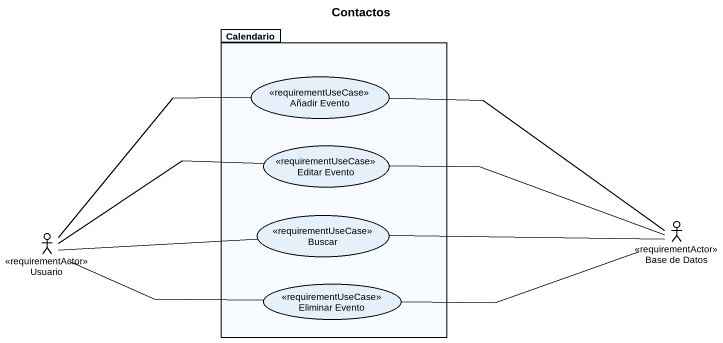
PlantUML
@startuml
title Contactos
package Calendario {
  usecase "Añadir Evento" as Añadir_Evento <<requirementUseCase>>
  usecase "Editar Evento" as Editar_Evento <<requirementUseCase>>
  usecase Buscar <<requirementUseCase>>
  usecase "Eliminar Evento" as Eliminar_Evento <<requirementUseCase>>
}
actor Usuario <<requirementActor>>
actor "Base de Datos" as Base_de_Datos <<requirementActor>>
Buscar -right- Base_de_Datos
Usuario -right- Añadir_Evento
Usuario -right- Editar_Evento
Usuario -right- Buscar
Usuario -right- Eliminar_Evento
Base_de_Datos -left- Añadir_Evento
Base_de_Datos -left- Editar_Evento
Base_de_Datos -left- Eliminar_Evento
@enduml
